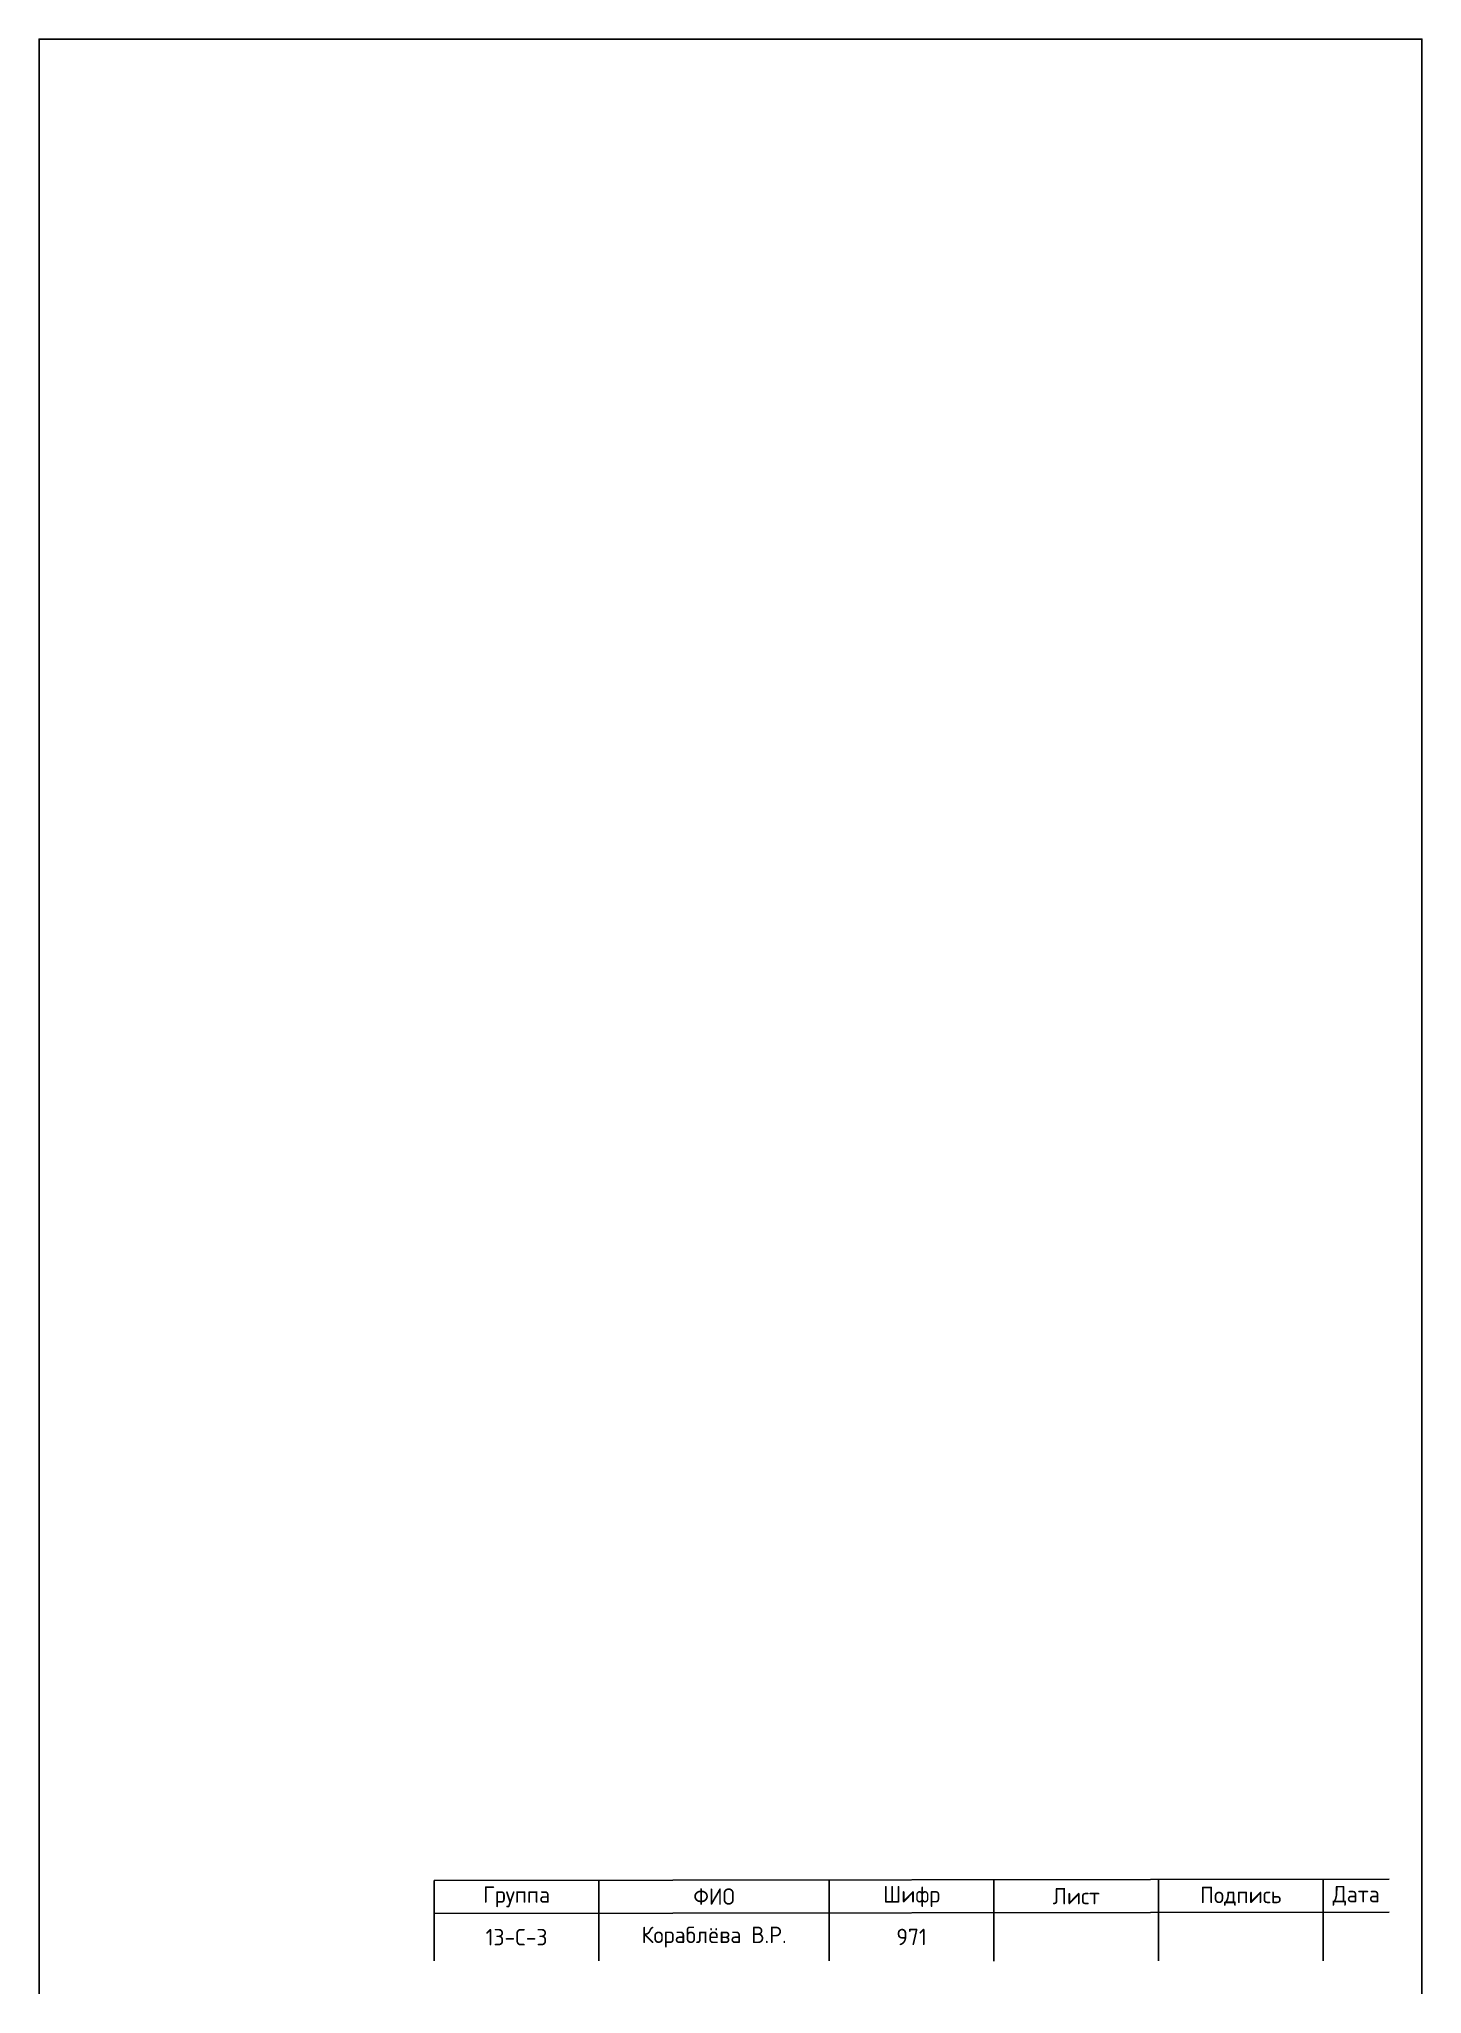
# Paper-space layout 'Лист1' of a CAD drawing. Header units: millimetres. Extents: x 128 to 339, y 98 to 394.
import ezdxf

# ---------------------------------------------------------------- set-up
doc = ezdxf.new("R2010")
doc.units = ezdxf.units.MM
doc.styles.get("Standard").update_dxf_attribs({"font": 'arial.ttf'})

psp = doc.layouts.new('Лист1')

# ---------------------------------------------------------------- linework, layer by layer
for p, q in [((188.5, 102.73), (188.51, 114.73)), ((188.51, 114.73), (333.51, 114.92)), ((213.5, 102.71), (213.51, 114.71)), ((213.51, 114.71), (213.51, 114.77)), ((248.5, 102.68), (248.51, 114.68)), ((248.51, 114.68), (248.51, 114.81)), ((273.5, 102.66), (273.51, 114.66)), ((273.51, 114.66), (273.51, 114.84)), ((298.5, 102.64), (298.51, 114.64)), ((298.51, 114.64), (298.51, 114.87)), ((323.5, 102.62), (323.51, 114.62)), ((323.51, 114.62), (323.51, 114.91)), ((188.52, 109.73), (333.52, 109.92)), ((188.5, 102.73), (188.5, 102.5)), ((213.5, 102.71), (213.5, 102.5)), ((248.5, 102.68), (248.5, 102.5)), ((273.5, 102.66), (273.5, 102.49)), ((298.5, 102.64), (298.5, 102.5)), ((323.5, 102.62), (323.5, 102.5)), ((338.5, 97.5), (338.5, 102.5))]:
    psp.add_line(p, q)
psp.add_lwpolyline([(128.5, 97.5), (128.5, 394.5), (338.5, 394.5), (338.5, 97.5)])

# ---------------------------------------------------------------- texts
at = {"char_height": 2.5, "attachment_point": 5}
for s, width, insert in [('\\pxqc;{\\fGOST Common|b0|i0|c204|p34;Группа}', 24.9958, (201.01, 112.25)), ('{\\fGOST Common|b0|i0|c204|p34;ФИО}', 34.9959, (231.01, 112.29)), ('{\\fGOST Common|b0|i0|c204|p34;Шифр}', 24.9958, (261.01, 112.29)), ('{\\fGOST Common|b0|i0|c204|p34;Лист}', 24.9961, (286.01, 112.36)), ('{\\fGOST Common|b0|i0|c204|p34;Подпись}', 24.9959, (311.01, 112.33)), ('{\\fGOST Common|b0|i0|c204|p34;Дата}', 10.0067, (328.52, 112.41)), ('{\\fGOST Common|b0|i0|c204|p34;13-С-3}', 24.9831, (201.01, 106.12)), ('{\\fGOST Common|b0|i0|c204|p34;Кораблёва В.Р.}', 34.9938, (231.01, 106.13)), ('{\\fGOST Common|b0|i0|c204|p34;971}', 25.0094, (261, 106.15))]:
    psp.add_mtext_dynamic_manual_height_columns(s, width=width, gutter_width=12.5, heights=[0], dxfattribs=dict(at, insert=insert))

doc.saveas('drawing.dxf')
